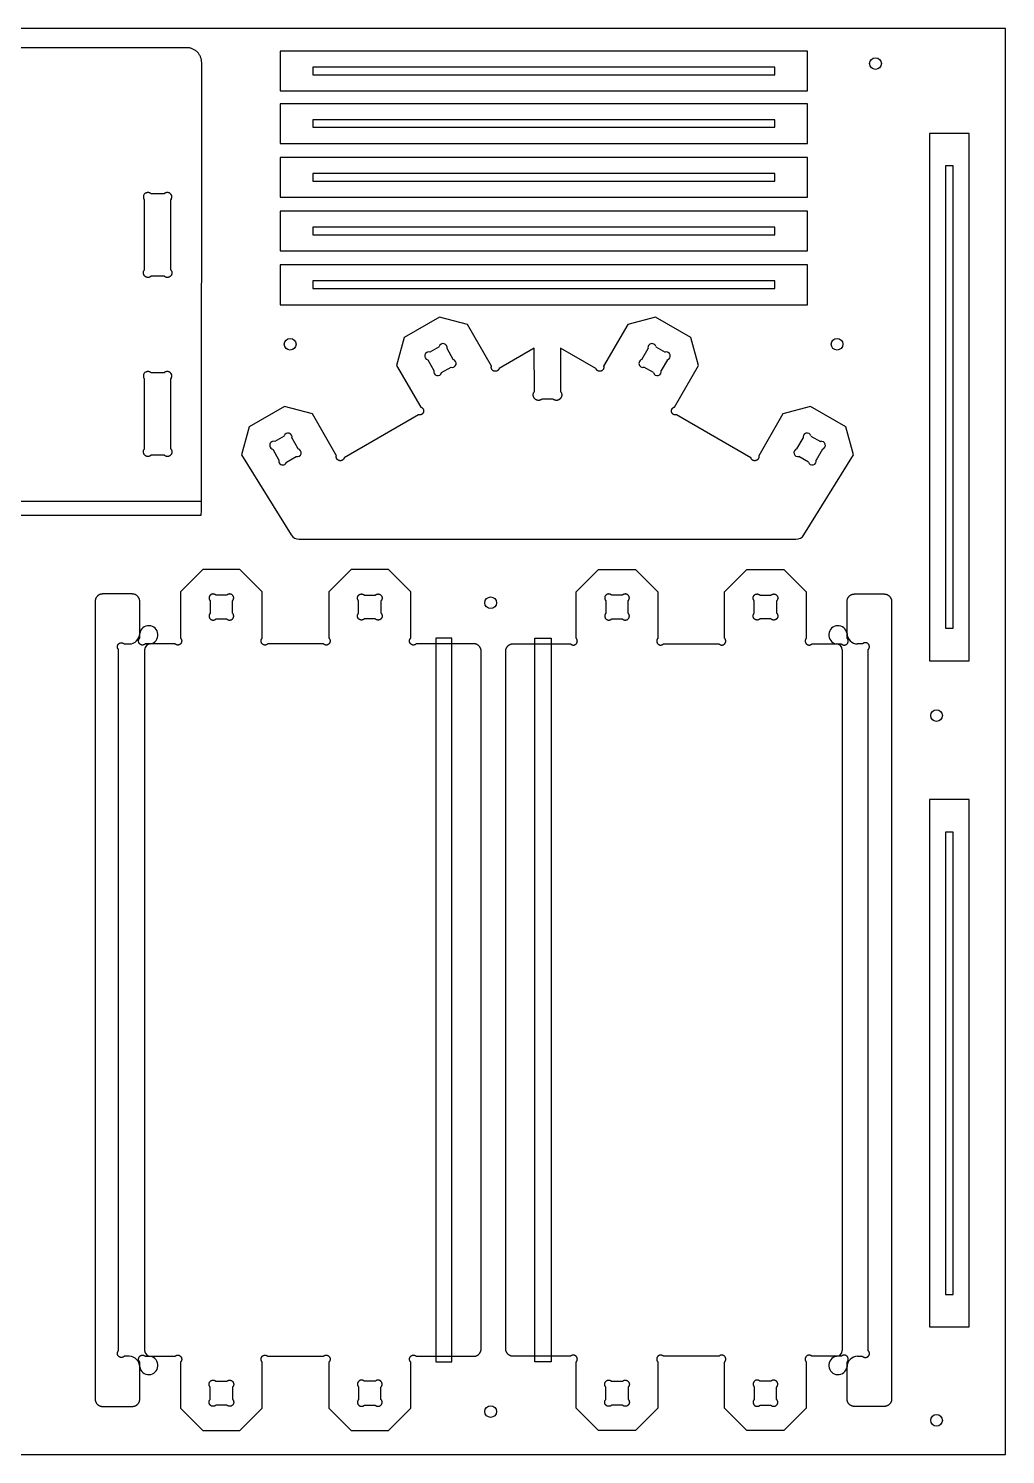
# Model space of a CAD drawing. Header units: millimetres. Extents: x 0 to 2500, y 0 to 1220.
# Drawn here: x 1664 to 2500, y 0 to 1220 of the extents above; entities that cross this region are included whole.
import ezdxf

# ---------------------------------------------------------------- set-up
doc = ezdxf.new("R2010")
doc.units = ezdxf.units.MM
doc.header["$MEASUREMENT"] = 0
for name, color, linetype, true_color in [('Angled Pockets Top', 3, 'Continuous', 0x00ff00), ('Board Fixings', 6, 'Continuous', 0xff00ff), ('Pockets 10mm', 5, 'Continuous', 0x0000ff), ('Pockets 5mm', 4, 'Continuous', 0x00ffff), ('Profile - inside', 30, 'Continuous', 0xff7f00), ('Profile - outside', 18, 'Continuous', 0x000000), ('Stock Perimeter', 1, 'Continuous', 0xff0007)]:
    doc.layers.add(name, color=color, linetype=linetype, true_color=true_color)

msp = doc.modelspace()

# ---------------------------------------------------------------- linework, layer by layer
at = {"layer": 'Angled Pockets Top'}
msp.add_line((1812.1, 815.2), (1063.1, 815.2), dxfattribs=at)
at = {"layer": 'Board Fixings'}
for centre in [(2388.8, 1190), (1888, 949.9), (2355.9, 949.9), (2059.5, 728.7), (2441, 632.2), (2059.5, 36.7), (2441, 29.2)]:
    msp.add_circle(centre, 5, dxfattribs=at)
at = {"layer": 'Pockets 10mm'}
for p, q in [((1741.2, 88.8), (1741.2, 688.7)), ((1746.1, 693.5), (1750.3, 693.5)), ((1763.5, 688.5), (1763.5, 89)), ((2360.3, 688.5), (2360.3, 89)), ((2377.7, 693.5), (2373.5, 693.5)), ((2382.6, 88.8), (2382.6, 688.7)), ((1750.3, 84), (1746.1, 84)), ((2373.5, 84), (2377.7, 84))]:
    msp.add_line(p, q, dxfattribs=at)
for points in [[(2026.4, 698.3), (2012.5, 698.3), (2012.5, 79.2), (2026.4, 79.2), (2026.4, 698.3)], [(2097.4, 698.3), (2111.2, 698.3), (2111.2, 79.2), (2097.4, 79.2), (2097.4, 698.3)]]:
    msp.add_lwpolyline(points, dxfattribs=at)
for centre, radius, start, end in [((1767, 701.2), 7.86, 280.7441, 170.7674), ((2356.7, 701.2), 7.86, 9.2327, 259.2559), ((1750.3, 702.5), 9, 270.0677, 360), ((2373.5, 702.5), 9, 180, 269.9323), ((1768.5, 688.5), 5, 90, 180), ((2355.3, 688.5), 5, 0, 90), ((1768.5, 89), 5, 180, 270), ((2355.3, 89), 5, 270, 0), ((1750.3, 75), 9, 0, 89.9323), ((1767, 76.2), 7.86, 189.2326, 79.2559), ((2356.7, 76.2), 7.86, 100.7442, 350.7674), ((2373.5, 75), 9, 90.0677, 180)]:
    msp.add_arc(centre, radius, start, end, dxfattribs=at)
for points, weights, knots in [([(1741.2, 688.7), (1740.2, 689.7), (1740.2, 691.1), (1740.2, 694.5), (1743.6, 694.5), (1745.1, 694.5), (1746.1, 693.5)], [0.853553390593, 0.853553446071, 1, 0.707106781187, 1, 0.853553390593, 0.853553390593], [1917.8059293, 1917.8059293, 1917.8059293, 1917.9119581, 1917.9119581, 1918.1240156, 1918.1240156, 1918.2300443, 1918.2300443, 1918.2300443]), ([(2382.6, 688.7), (2383.6, 689.7), (2383.6, 691.1), (2383.6, 694.5), (2380.1, 694.5), (2378.7, 694.5), (2377.7, 693.5)], [0.853553390593, 0.853553446071, 1, 0.707106781187, 1, 0.853553390593, 0.853553390593], [1917.8059293, 1917.8059293, 1917.8059293, 1917.9119581, 1917.9119581, 1918.1240156, 1918.1240156, 1918.2300443, 1918.2300443, 1918.2300443]), ([(1746.1, 84), (1745.1, 83), (1743.6, 83), (1740.2, 83), (1740.2, 86.4), (1740.2, 87.8), (1741.2, 88.8)], [0.853553390593, 0.853553390593, 1, 0.707106781187, 1, 0.853553446071, 0.853553390593], [1317.5507014, 1317.5507014, 1317.5507014, 1317.6567302, 1317.6567302, 1317.8687877, 1317.8687877, 1317.9748164, 1317.9748164, 1317.9748164]), ([(2377.7, 84), (2378.7, 83), (2380.1, 83), (2383.6, 83), (2383.6, 86.4), (2383.6, 87.8), (2382.6, 88.8)], [0.853553390593, 0.853553390593, 1, 0.707106781187, 1, 0.853553446071, 0.853553390593], [1317.5507014, 1317.5507014, 1317.5507014, 1317.6567302, 1317.6567302, 1317.8687877, 1317.8687877, 1317.9748164, 1317.9748164, 1317.9748164])]:
    msp.add_rational_spline(points, weights, degree=2, knots=knots, dxfattribs=at)
at = {"layer": 'Pockets 5mm'}
for points in [[(2302.7, 1187), (1907.3, 1187), (1907.3, 1180.5), (2302.7, 1180.5), (2302.7, 1187)], [(2302.7, 1142), (1907.3, 1142), (1907.3, 1135.5), (2302.7, 1135.5), (2302.7, 1142)], [(2455.2, 707), (2455.2, 1102.4), (2448.8, 1102.4), (2448.8, 707), (2455.2, 707)], [(2302.7, 1096), (1907.3, 1096), (1907.3, 1089.5), (2302.7, 1089.5), (2302.7, 1096)], [(2302.7, 1050), (1907.3, 1050), (1907.3, 1043.5), (2302.7, 1043.5), (2302.7, 1050)], [(2302.7, 1004), (1907.3, 1004), (1907.3, 997.5), (2302.7, 997.5), (2302.7, 1004)], [(2455.2, 137), (2455.2, 532.4), (2448.8, 532.4), (2448.8, 137), (2455.2, 137)]]:
    msp.add_lwpolyline(points, dxfattribs=at)
at = {"layer": 'Profile - inside'}
for p, q in [((1768.9, 1078.8), (1780.3, 1078.8)), ((1763.5, 1013.6), (1763.5, 1073.4)), ((1785.7, 1073.4), (1785.7, 1013.6)), ((1780.3, 1008.1), (1768.9, 1008.1)), ((2015.6, 947.8, -4.5), (2007.5, 943.2, -4.5)), ((2027.5, 936.9, -4.5), (2022.2, 946.1, -4.5)), ((2188.9, 936.9, -4.5), (2194.2, 946.1, -4.5)), ((2200.8, 947.8, -4.5), (2208.9, 943.2, -4.5)), ((2005.7, 936.5, -4.5), (2011, 927.3, -4.5)), ((2017.6, 925.6, -4.5), (2025.7, 930.2, -4.5)), ((2198.8, 925.6, -4.5), (2190.7, 930.2, -4.5)), ((2210.7, 936.5, -4.5), (2205.4, 927.3, -4.5)), ((1763.5, 860.4), (1763.5, 920.2)), ((1768.9, 925.7), (1780.3, 925.7)), ((1785.7, 920.2), (1785.7, 860.4)), ((1882.9, 871.3, -4.5), (1874.8, 866.7, -4.5)), ((1894.9, 860.4, -4.5), (1889.6, 869.6, -4.5)), ((2321.6, 860.4, -4.5), (2326.9, 869.6, -4.5)), ((2333.5, 871.3, -4.5), (2341.6, 866.7, -4.5)), ((1780.3, 855), (1768.9, 855)), ((1873.1, 860, -4.5), (1878.4, 850.8, -4.5)), ((2343.4, 860, -4.5), (2338.1, 850.8, -4.5)), ((1885, 849.1, -4.5), (1893.1, 853.7, -4.5)), ((2331.4, 849.1, -4.5), (2323.3, 853.7, -4.5)), ((1833.8, 735.2), (1824.5, 735.2)), ((1951.5, 735.2), (1960.8, 735.2)), ((2172.3, 735.2), (2163, 735.2)), ((2290, 735.2), (2299.3, 735.2)), ((1819.6, 730.4), (1819.6, 719.8)), ((1838.7, 719.8), (1838.7, 730.4)), ((1946.6, 719.8), (1946.6, 730.4)), ((1965.7, 730.4), (1965.7, 719.8)), ((2158.1, 730.4), (2158.1, 719.8)), ((2177.2, 719.8), (2177.2, 730.4)), ((2285.1, 719.8), (2285.1, 730.4)), ((2304.2, 730.4), (2304.2, 719.8)), ((1824.5, 714.9), (1833.8, 714.9)), ((1960.8, 714.9), (1951.5, 714.9)), ((2163, 714.9), (2172.3, 714.9)), ((2299.3, 714.9), (2290, 714.9)), ((1824.5, 62.6), (1833.8, 62.6)), ((1960.8, 62.6), (1951.5, 62.6)), ((2163, 62.6), (2172.3, 62.6)), ((2299.3, 62.6), (2290, 62.6)), ((1819.6, 47.1), (1819.6, 57.7)), ((1838.7, 57.7), (1838.7, 47.1)), ((1946.6, 57.7), (1946.6, 47.1)), ((1965.7, 47.1), (1965.7, 57.7)), ((2158.1, 47.1), (2158.1, 57.7)), ((2177.2, 57.7), (2177.2, 47.1)), ((2285.1, 57.7), (2285.1, 47.1)), ((2304.2, 47.1), (2304.2, 57.7)), ((1833.8, 42.2), (1824.5, 42.2)), ((1951.5, 42.2), (1960.8, 42.2)), ((2172.3, 42.2), (2163, 42.2)), ((2290, 42.2), (2299.3, 42.2))]:
    msp.add_line(p, q, dxfattribs=at)
for centre, radius, start, end in [((1766.3, 1076), 3.93, 120, 210), ((1782.9, 1076), 3.93, 330, 60), ((2006.6, 939.9, -4.5), 3.43, 74.9534, 254.9534), ((2018.9, 947, -4.5), 3.43, 344.9534, 164.9534), ((2197.5, 947, -4.5), 3.43, 15.0466, 195.0466), ((2209.8, 939.9, -4.5), 3.43, 285.0466, 105.0466), ((2014.3, 926.5, -4.5), 3.43, 164.9534, 344.9534), ((2026.6, 933.5, -4.5), 3.43, 254.9534, 74.9534), ((2189.8, 933.5, -4.5), 3.43, 105.0466, 285.0466), ((2202.1, 926.5, -4.5), 3.43, 195.0466, 15.0466), ((1766.3, 922.8), 3.93, 120, 210), ((1782.9, 922.8), 3.93, 330, 60), ((1873.9, 863.4, -4.5), 3.43, 74.9913, 254.9913), ((1886.2, 870.5, -4.5), 3.43, 344.9913, 164.9913), ((2330.2, 870.5, -4.5), 3.43, 15.0087, 195.0087), ((2342.5, 863.4, -4.5), 3.43, 285.0087, 105.0087), ((1894, 857.1, -4.5), 3.43, 254.9913, 74.9913), ((2322.4, 857.1, -4.5), 3.43, 105.0087, 285.0087), ((1881.7, 850, -4.5), 3.43, 164.9913, 344.9913), ((2334.7, 850, -4.5), 3.43, 195.0087, 15.0087)]:
    msp.add_arc(centre, radius, start, end, dxfattribs=at)
for points, weights in [([(1763.5, 1073.4), (1763.2, 1073.6), (1762.9, 1074)], [0.914835758084, 0.948287729328, 1]), ([(1764.4, 1079.4), (1767, 1080.9), (1768.9, 1078.8)], [1, 0.758819025933, 0.914835791626]), ([(1780.3, 1078.8), (1782.2, 1080.9), (1784.9, 1079.4)], [0.914835791626, 0.758819025933, 1]), ([(1786.3, 1074), (1786, 1073.6), (1785.7, 1073.4)], [1, 0.948287729328, 0.914835758084]), ([(1763.6, 1008.2), (1760.8, 1011), (1763.5, 1013.6)], [1, 0.707106816723, 1]), ([(1785.7, 1013.6), (1788.4, 1011), (1785.7, 1008.2)], [1, 0.707106816723, 1]), ([(1768.9, 1008.1), (1766.3, 1005.4), (1763.6, 1008.2)], [1, 0.707106816723, 1]), ([(1785.7, 1008.2), (1782.9, 1005.4), (1780.3, 1008.1)], [1, 0.707106816723, 1]), ([(1763.5, 920.2), (1763.2, 920.4), (1762.9, 920.8)], [0.914835758084, 0.948287729328, 1]), ([(1764.4, 926.2), (1767, 927.7), (1768.9, 925.7)], [1, 0.758819025933, 0.914835791626]), ([(1780.3, 925.7), (1782.2, 927.7), (1784.9, 926.2)], [0.914835791626, 0.758819025933, 1]), ([(1786.3, 920.8), (1786, 920.4), (1785.7, 920.2)], [1, 0.948287729328, 0.914835758084]), ([(1763.6, 855), (1760.8, 857.8), (1763.5, 860.4)], [1, 0.707106816723, 1]), ([(1768.9, 855), (1766.3, 852.2), (1763.6, 855)], [1, 0.707106816723, 1]), ([(1785.7, 855), (1782.9, 852.2), (1780.3, 855)], [1, 0.707106816723, 1]), ([(1785.7, 860.4), (1788.4, 857.8), (1785.7, 855)], [1, 0.707106816723, 1])]:
    msp.add_rational_spline(points, weights, degree=2, dxfattribs=at)
for points, weights, knots in [([(1824.5, 735.2), (1823.5, 736.2), (1822, 736.2), (1818.6, 736.2), (1818.6, 732.8), (1818.6, 731.4), (1819.6, 730.4)], [0.853553390593, 0.853553390593, 1, 0.707106781187, 1, 0.853553446071, 0.853553390593], [0.8923534, 0.8923534, 0.8923534, 0.9983822, 0.9983822, 1.2104397, 1.2104397, 1.3164684, 1.3164684, 1.3164684]), ([(1838.7, 730.4), (1839.7, 731.4), (1839.7, 732.8), (1839.7, 736.2), (1836.2, 736.2), (1834.8, 736.2), (1833.8, 735.2)], [0.853553390593, 0.853553370032, 1, 0.707106781187, 1, 0.853553390593, 0.853553390593], [0.100076, 0.100076, 0.100076, 0.2061048, 0.2061048, 0.4181623, 0.4181623, 0.524191, 0.524191, 0.524191]), ([(1946.6, 730.4), (1945.6, 731.4), (1945.6, 732.8), (1945.6, 736.2), (1949, 736.2), (1950.5, 736.2), (1951.5, 735.2)], [0.853553390593, 0.853553370032, 1, 0.707106781187, 1, 0.853553390593, 0.853553390593], [0.100076, 0.100076, 0.100076, 0.2061048, 0.2061048, 0.4181623, 0.4181623, 0.524191, 0.524191, 0.524191]), ([(1960.8, 735.2), (1961.8, 736.2), (1963.2, 736.2), (1966.7, 736.2), (1966.7, 732.8), (1966.7, 731.4), (1965.7, 730.4)], [0.853553390593, 0.853553390593, 1, 0.707106781187, 1, 0.853553446071, 0.853553390593], [0.8923534, 0.8923534, 0.8923534, 0.9983822, 0.9983822, 1.2104397, 1.2104397, 1.3164684, 1.3164684, 1.3164684]), ([(2163, 735.2), (2162, 736.2), (2160.5, 736.2), (2157.1, 736.2), (2157.1, 732.8), (2157.1, 731.4), (2158.1, 730.4)], [0.853553390593, 0.853553390593, 1, 0.707106781187, 1, 0.853553446071, 0.853553390593], [0.8923534, 0.8923534, 0.8923534, 0.9983822, 0.9983822, 1.2104397, 1.2104397, 1.3164684, 1.3164684, 1.3164684]), ([(2177.2, 730.4), (2178.2, 731.4), (2178.2, 732.8), (2178.2, 736.2), (2174.7, 736.2), (2173.3, 736.2), (2172.3, 735.2)], [0.853553390593, 0.853553370032, 1, 0.707106781187, 1, 0.853553390593, 0.853553390593], [0.100076, 0.100076, 0.100076, 0.2061048, 0.2061048, 0.4181623, 0.4181623, 0.524191, 0.524191, 0.524191]), ([(2285.1, 730.4), (2284.1, 731.4), (2284.1, 732.8), (2284.1, 736.2), (2287.5, 736.2), (2289, 736.2), (2290, 735.2)], [0.853553390593, 0.853553370032, 1, 0.707106781187, 1, 0.853553390593, 0.853553390593], [0.100076, 0.100076, 0.100076, 0.2061048, 0.2061048, 0.4181623, 0.4181623, 0.524191, 0.524191, 0.524191]), ([(2299.3, 735.2), (2300.3, 736.2), (2301.7, 736.2), (2305.2, 736.2), (2305.2, 732.8), (2305.2, 731.4), (2304.2, 730.4)], [0.853553390593, 0.853553390593, 1, 0.707106781187, 1, 0.853553446071, 0.853553390593], [0.8923534, 0.8923534, 0.8923534, 0.9983822, 0.9983822, 1.2104397, 1.2104397, 1.3164684, 1.3164684, 1.3164684]), ([(1819.6, 719.8), (1818.6, 718.8), (1818.6, 717.3), (1818.6, 713.9), (1822, 713.9), (1823.5, 713.9), (1824.5, 714.9)], [0.853553390593, 0.853553328908, 1, 0.707106781187, 1, 0.853553385453, 0.853553390593], [1.7346307, 1.7346307, 1.7346307, 1.8406595, 1.8406595, 2.052717, 2.052717, 2.1587457, 2.1587457, 2.1587457]), ([(1833.8, 714.9), (1834.8, 713.9), (1836.2, 713.9), (1839.7, 713.9), (1839.7, 717.3), (1839.7, 718.8), (1838.7, 719.8)], [0.853553390593, 0.853553430649, 1, 0.707106781187, 1, 0.85355344093, 0.853553390593], [-0.7422013, -0.7422013, -0.7422013, -0.6361725, -0.6361725, -0.424115, -0.424115, -0.3180863, -0.3180863, -0.3180863]), ([(1951.5, 714.9), (1950.5, 713.9), (1949, 713.9), (1945.6, 713.9), (1945.6, 717.3), (1945.6, 718.8), (1946.6, 719.8)], [0.853553390593, 0.853553430649, 1, 0.707106781187, 1, 0.85355344093, 0.853553390593], [-0.7422013, -0.7422013, -0.7422013, -0.6361725, -0.6361725, -0.424115, -0.424115, -0.3180863, -0.3180863, -0.3180863]), ([(1965.7, 719.8), (1966.7, 718.8), (1966.7, 717.3), (1966.7, 713.9), (1963.2, 713.9), (1961.8, 713.9), (1960.8, 714.9)], [0.853553390593, 0.853553328908, 1, 0.707106781187, 1, 0.853553385453, 0.853553390593], [1.7346307, 1.7346307, 1.7346307, 1.8406595, 1.8406595, 2.052717, 2.052717, 2.1587457, 2.1587457, 2.1587457]), ([(2158.1, 719.8), (2157.1, 718.8), (2157.1, 717.3), (2157.1, 713.9), (2160.5, 713.9), (2162, 713.9), (2163, 714.9)], [0.853553390593, 0.853553328908, 1, 0.707106781187, 1, 0.853553385453, 0.853553390593], [1.7346307, 1.7346307, 1.7346307, 1.8406595, 1.8406595, 2.052717, 2.052717, 2.1587457, 2.1587457, 2.1587457]), ([(2172.3, 714.9), (2173.3, 713.9), (2174.7, 713.9), (2178.2, 713.9), (2178.2, 717.3), (2178.2, 718.8), (2177.2, 719.8)], [0.853553390593, 0.853553430649, 1, 0.707106781187, 1, 0.85355344093, 0.853553390593], [-0.7422013, -0.7422013, -0.7422013, -0.6361725, -0.6361725, -0.424115, -0.424115, -0.3180863, -0.3180863, -0.3180863]), ([(2290, 714.9), (2289, 713.9), (2287.5, 713.9), (2284.1, 713.9), (2284.1, 717.3), (2284.1, 718.8), (2285.1, 719.8)], [0.853553390593, 0.853553430649, 1, 0.707106781187, 1, 0.85355344093, 0.853553390593], [-0.7422013, -0.7422013, -0.7422013, -0.6361725, -0.6361725, -0.424115, -0.424115, -0.3180863, -0.3180863, -0.3180863]), ([(2304.2, 719.8), (2305.2, 718.8), (2305.2, 717.3), (2305.2, 713.9), (2301.7, 713.9), (2300.3, 713.9), (2299.3, 714.9)], [0.853553390593, 0.853553328908, 1, 0.707106781187, 1, 0.853553385453, 0.853553390593], [1.7346307, 1.7346307, 1.7346307, 1.8406595, 1.8406595, 2.052717, 2.052717, 2.1587457, 2.1587457, 2.1587457]), ([(1819.6, 57.7), (1818.6, 58.7), (1818.6, 60.1), (1818.6, 63.6), (1822, 63.6), (1823.5, 63.6), (1824.5, 62.6)], [0.853553390593, 0.853553328908, 1, 0.707106781187, 1, 0.853553385453, 0.853553390593], [1.7346307, 1.7346307, 1.7346307, 1.8406595, 1.8406595, 2.052717, 2.052717, 2.1587457, 2.1587457, 2.1587457]), ([(1833.8, 62.6), (1834.8, 63.6), (1836.2, 63.6), (1839.7, 63.6), (1839.7, 60.1), (1839.7, 58.7), (1838.7, 57.7)], [0.853553390593, 0.853553430649, 1, 0.707106781187, 1, 0.85355344093, 0.853553390593], [-0.7422013, -0.7422013, -0.7422013, -0.6361725, -0.6361725, -0.424115, -0.424115, -0.3180863, -0.3180863, -0.3180863]), ([(1951.5, 62.6), (1950.5, 63.6), (1949, 63.6), (1945.6, 63.6), (1945.6, 60.1), (1945.6, 58.7), (1946.6, 57.7)], [0.853553390593, 0.853553430649, 1, 0.707106781187, 1, 0.85355344093, 0.853553390593], [-0.7422013, -0.7422013, -0.7422013, -0.6361725, -0.6361725, -0.424115, -0.424115, -0.3180863, -0.3180863, -0.3180863]), ([(1965.7, 57.7), (1966.7, 58.7), (1966.7, 60.1), (1966.7, 63.6), (1963.2, 63.6), (1961.8, 63.6), (1960.8, 62.6)], [0.853553390593, 0.853553328908, 1, 0.707106781187, 1, 0.853553385453, 0.853553390593], [1.7346307, 1.7346307, 1.7346307, 1.8406595, 1.8406595, 2.052717, 2.052717, 2.1587457, 2.1587457, 2.1587457]), ([(2158.1, 57.7), (2157.1, 58.7), (2157.1, 60.1), (2157.1, 63.6), (2160.5, 63.6), (2162, 63.6), (2163, 62.6)], [0.853553390593, 0.853553328908, 1, 0.707106781187, 1, 0.853553385453, 0.853553390593], [1.7346307, 1.7346307, 1.7346307, 1.8406595, 1.8406595, 2.052717, 2.052717, 2.1587457, 2.1587457, 2.1587457]), ([(2172.3, 62.6), (2173.3, 63.6), (2174.7, 63.6), (2178.2, 63.6), (2178.2, 60.1), (2178.2, 58.7), (2177.2, 57.7)], [0.853553390593, 0.853553430649, 1, 0.707106781187, 1, 0.85355344093, 0.853553390593], [-0.7422013, -0.7422013, -0.7422013, -0.6361725, -0.6361725, -0.424115, -0.424115, -0.3180863, -0.3180863, -0.3180863]), ([(2290, 62.6), (2289, 63.6), (2287.5, 63.6), (2284.1, 63.6), (2284.1, 60.1), (2284.1, 58.7), (2285.1, 57.7)], [0.853553390593, 0.853553430649, 1, 0.707106781187, 1, 0.85355344093, 0.853553390593], [-0.7422013, -0.7422013, -0.7422013, -0.6361725, -0.6361725, -0.424115, -0.424115, -0.3180863, -0.3180863, -0.3180863]), ([(2304.2, 57.7), (2305.2, 58.7), (2305.2, 60.1), (2305.2, 63.6), (2301.7, 63.6), (2300.3, 63.6), (2299.3, 62.6)], [0.853553390593, 0.853553328908, 1, 0.707106781187, 1, 0.853553385453, 0.853553390593], [1.7346307, 1.7346307, 1.7346307, 1.8406595, 1.8406595, 2.052717, 2.052717, 2.1587457, 2.1587457, 2.1587457]), ([(1824.5, 42.2), (1823.5, 41.2), (1822, 41.2), (1818.6, 41.2), (1818.6, 44.7), (1818.6, 46.1), (1819.6, 47.1)], [0.853553390593, 0.853553390593, 1, 0.707106781187, 1, 0.853553446071, 0.853553390593], [0.8923534, 0.8923534, 0.8923534, 0.9983822, 0.9983822, 1.2104397, 1.2104397, 1.3164684, 1.3164684, 1.3164684]), ([(1838.7, 47.1), (1839.7, 46.1), (1839.7, 44.7), (1839.7, 41.2), (1836.2, 41.2), (1834.8, 41.2), (1833.8, 42.2)], [0.853553390593, 0.853553370032, 1, 0.707106781187, 1, 0.853553390593, 0.853553390593], [0.100076, 0.100076, 0.100076, 0.2061048, 0.2061048, 0.4181623, 0.4181623, 0.524191, 0.524191, 0.524191]), ([(1946.6, 47.1), (1945.6, 46.1), (1945.6, 44.7), (1945.6, 41.2), (1949, 41.2), (1950.5, 41.2), (1951.5, 42.2)], [0.853553390593, 0.853553370032, 1, 0.707106781187, 1, 0.853553390593, 0.853553390593], [0.100076, 0.100076, 0.100076, 0.2061048, 0.2061048, 0.4181623, 0.4181623, 0.524191, 0.524191, 0.524191]), ([(1960.8, 42.2), (1961.8, 41.2), (1963.2, 41.2), (1966.7, 41.2), (1966.7, 44.7), (1966.7, 46.1), (1965.7, 47.1)], [0.853553390593, 0.853553390593, 1, 0.707106781187, 1, 0.853553446071, 0.853553390593], [0.8923534, 0.8923534, 0.8923534, 0.9983822, 0.9983822, 1.2104397, 1.2104397, 1.3164684, 1.3164684, 1.3164684]), ([(2163, 42.2), (2162, 41.2), (2160.5, 41.2), (2157.1, 41.2), (2157.1, 44.7), (2157.1, 46.1), (2158.1, 47.1)], [0.853553390593, 0.853553390593, 1, 0.707106781187, 1, 0.853553446071, 0.853553390593], [0.8923534, 0.8923534, 0.8923534, 0.9983822, 0.9983822, 1.2104397, 1.2104397, 1.3164684, 1.3164684, 1.3164684]), ([(2177.2, 47.1), (2178.2, 46.1), (2178.2, 44.7), (2178.2, 41.2), (2174.7, 41.2), (2173.3, 41.2), (2172.3, 42.2)], [0.853553390593, 0.853553370032, 1, 0.707106781187, 1, 0.853553390593, 0.853553390593], [0.100076, 0.100076, 0.100076, 0.2061048, 0.2061048, 0.4181623, 0.4181623, 0.524191, 0.524191, 0.524191]), ([(2285.1, 47.1), (2284.1, 46.1), (2284.1, 44.7), (2284.1, 41.2), (2287.5, 41.2), (2289, 41.2), (2290, 42.2)], [0.853553390593, 0.853553370032, 1, 0.707106781187, 1, 0.853553390593, 0.853553390593], [0.100076, 0.100076, 0.100076, 0.2061048, 0.2061048, 0.4181623, 0.4181623, 0.524191, 0.524191, 0.524191]), ([(2299.3, 42.2), (2300.3, 41.2), (2301.7, 41.2), (2305.2, 41.2), (2305.2, 44.7), (2305.2, 46.1), (2304.2, 47.1)], [0.853553390593, 0.853553390593, 1, 0.707106781187, 1, 0.853553446071, 0.853553390593], [0.8923534, 0.8923534, 0.8923534, 0.9983822, 0.9983822, 1.2104397, 1.2104397, 1.3164684, 1.3164684, 1.3164684])]:
    msp.add_rational_spline(points, weights, degree=2, knots=knots, dxfattribs=at)
at = {"layer": 'Profile - outside'}
for p, q in [((1799.6, 1203.6, 0), (1075.7, 1203.6, 0)), ((1812.1, 813.7, 0), (1812.3, 1190.9, 0)), ((2015.8, 973.1, -4.5), (1985.5, 955.6, -4.5)), ((2039.6, 966.7, -4.5), (2015.8, 973.1, -4.5)), ((2060.2, 931, -4.5), (2039.6, 966.7, -4.5)), ((2176.8, 966.7, -4.5), (2156.2, 931, -4.5)), ((2200.7, 973.1, -4.5), (2176.8, 966.7, -4.5)), ((2230.9, 955.6, -4.5), (2200.7, 973.1, -4.5)), ((1985.5, 955.6, -4.5), (1979.1, 931.8, -4.5)), ((2237.3, 931.8, -4.5), (2230.9, 955.6, -4.5)), ((2096.9, 946.6, -4.5), (2066.8, 929.2, -4.5)), ((2097, 909.3, -4.5), (2096.9, 946.6, -4.5)), ((2119.4, 946.6, -4.5), (2119.3, 909.3, -4.5)), ((2149.6, 929.2, -4.5), (2119.4, 946.6, -4.5)), ((1979.1, 931.8, -4.5), (1999.7, 896.1, -4.5)), ((2216.7, 896.1, -4.5), (2237.3, 931.8, -4.5)), ((2112.9, 902.9, -4.5), (2103.4, 902.9, -4.5)), ((1883.1, 896.6, -4.5), (1852.9, 879.1, -4.5)), ((1907, 890.2, -4.5), (1883.1, 896.6, -4.5)), ((2333.3, 896.6, -4.5), (2309.4, 890.2, -4.5)), ((2363.5, 879.1, -4.5), (2333.3, 896.6, -4.5)), ((1852.9, 879.1, -4.5), (1846.5, 855.3, -4.5)), ((1927.6, 854.5, -4.5), (1907, 890.2, -4.5)), ((1997.9, 889.5, -4.5), (1934.2, 852.7, -4.5)), ((2282.2, 852.7, -4.5), (2218.5, 889.5, -4.5)), ((2309.4, 890.2, -4.5), (2288.9, 854.5, -4.5)), ((2369.9, 855.3, -4.5), (2363.5, 879.1, -4.5)), ((1846.5, 855.3, -4.5), (1888.9, 786.7, -4.5)), ((2327.5, 786.8, -4.5), (2369.9, 855.3, -4.5)), ((1812, 803.7, 0), (1812.1, 807.5, 0)), ((1812.1, 808.2, 0), (1812.1, 813.7, 0)), ((1812.1, 807.5, 0), (1812.1, 808.2, 0)), ((1063, 803.7, 0), (1812, 803.7, 0)), ((1895.7, 783, -4.5), (2320.7, 783, -4.5)), ((1813.3, 757.1), (1794.2, 738)), ((1845, 757.1), (1813.3, 757.1)), ((1864.1, 738), (1845, 757.1)), ((1940.3, 757.1), (1921.2, 738)), ((1972, 757.1), (1940.3, 757.1)), ((1991.1, 738), (1972, 757.1)), ((2132.7, 738), (2151.8, 757.1)), ((2151.8, 757.1), (2183.5, 757.1)), ((2183.5, 757.1), (2202.6, 738)), ((2259.7, 738), (2278.8, 757.1)), ((2278.8, 757.1), (2310.5, 757.1)), ((2310.5, 757.1), (2329.6, 738)), ((1752.9, 736.2), (1727.5, 736.2)), ((1794.2, 738), (1794.2, 698.4)), ((1864.1, 698.4), (1864.1, 738)), ((1921.2, 738), (1921.2, 698.4)), ((1991.1, 698.4), (1991.1, 738)), ((2132.7, 698.4), (2132.7, 738)), ((2202.6, 738), (2202.6, 698.4)), ((2259.7, 698.4), (2259.7, 738)), ((2329.6, 738), (2329.6, 698.4)), ((2370.8, 736.2), (2396.2, 736.2)), ((1721.2, 729.9), (1721.2, 693.6)), ((1759.3, 698.4), (1759.3, 729.9)), ((2364.5, 698.4), (2364.5, 729.9)), ((2402.6, 729.9), (2402.6, 693.6)), ((1721.2, 693.6), (1721.2, 84)), ((1789.4, 693.6), (1764.1, 693.6)), ((1873.6, 693.6), (1868.9, 693.6)), ((1911.7, 693.6), (1873.6, 693.6)), ((1916.4, 693.6), (1911.7, 693.6)), ((2011.5, 693.6), (1995.9, 693.6)), ((2027.4, 693.6), (2011.5, 693.6)), ((2045, 693.6), (2027.4, 693.6)), ((2051.4, 90.3), (2051.4, 687.2)), ((2072.4, 90.3), (2072.4, 687.2)), ((2078.7, 693.6), (2096.4, 693.6)), ((2096.4, 693.6), (2112.2, 693.6)), ((2112.2, 693.6), (2127.9, 693.6)), ((2207.4, 693.6), (2212.1, 693.6)), ((2212.1, 693.6), (2250.2, 693.6)), ((2250.2, 693.6), (2254.9, 693.6)), ((2334.4, 693.6), (2359.6, 693.6)), ((2402.6, 693.6), (2402.6, 84)), ((1721.2, 84), (1721.2, 47.4)), ((1759.3, 47.4), (1759.3, 79.1)), ((1764.1, 84), (1789.4, 84)), ((1794.2, 79.1), (1794.2, 39.5)), ((1864.1, 39.5), (1864.1, 79.1)), ((1868.9, 84), (1873.6, 84)), ((1873.6, 84), (1911.7, 84)), ((1911.7, 84), (1916.4, 84)), ((1921.2, 79.1), (1921.2, 39.5)), ((1991.1, 39.5), (1991.1, 79.1)), ((1995.9, 84), (2011.5, 84)), ((2011.5, 84), (2027.4, 84)), ((2027.4, 84), (2045, 84)), ((2096.4, 84), (2078.7, 84)), ((2112.2, 84), (2096.4, 84)), ((2127.9, 84), (2112.2, 84)), ((2132.7, 39.5), (2132.7, 79.1)), ((2202.6, 79.1), (2202.6, 39.5)), ((2212.1, 84), (2207.4, 84)), ((2250.2, 84), (2212.1, 84)), ((2254.9, 84), (2250.2, 84)), ((2259.7, 39.5), (2259.7, 79.1)), ((2329.6, 79.1), (2329.6, 39.5)), ((2359.6, 84), (2334.4, 84)), ((2364.5, 47.4), (2364.5, 79.1)), ((2402.6, 84), (2402.6, 47.4)), ((1727.5, 41.1), (1752.9, 41.1)), ((1794.2, 39.5), (1813.3, 20.5)), ((1845, 20.5), (1864.1, 39.5)), ((1921.2, 39.5), (1940.3, 20.5)), ((1972, 20.5), (1991.1, 39.5)), ((2151.8, 20.5), (2132.7, 39.5)), ((2202.6, 39.5), (2183.5, 20.5)), ((2278.8, 20.5), (2259.7, 39.5)), ((2329.6, 39.5), (2310.5, 20.5)), ((2396.2, 41.1), (2370.8, 41.1)), ((1813.3, 20.5), (1845, 20.5)), ((1940.3, 20.5), (1972, 20.5)), ((2183.5, 20.5), (2151.8, 20.5)), ((2310.5, 20.5), (2278.8, 20.5))]:
    msp.add_line(p, q, dxfattribs=at)
for points in [[(2330.6, 1200.7), (1879.4, 1200.7), (1879.4, 1166.7), (2330.6, 1166.7), (2330.6, 1200.7)], [(2330.6, 1155.7), (1879.4, 1155.7), (1879.4, 1121.7), (2330.6, 1121.7), (2330.6, 1155.7)], [(2469, 679.1), (2469, 1130.3), (2435, 1130.3), (2435, 679.1), (2469, 679.1)], [(2330.6, 1109.7), (1879.4, 1109.7), (1879.4, 1075.7), (2330.6, 1075.7), (2330.6, 1109.7)], [(2330.6, 1063.7), (1879.4, 1063.7), (1879.4, 1029.7), (2330.6, 1029.7), (2330.6, 1063.7)], [(2330.6, 1017.7), (1879.4, 1017.7), (1879.4, 983.7), (2330.6, 983.7), (2330.6, 1017.7)], [(2469, 109.1), (2469, 560.3), (2435, 560.3), (2435, 109.1), (2469, 109.1)]]:
    msp.add_lwpolyline(points, dxfattribs=at)
for centre, start, end in [((1895.7, 791, -4.5), 211.7472, 270), ((2320.7, 791, -4.5), 270, 328.3339)]:
    msp.add_arc(centre, 8, start, end, dxfattribs=at)
at = {"layer": 'Profile - outside', "extrusion": (1.13104e-13, 9.66457e-07, -1)}
msp.add_rational_spline([(1812.3, 1190.9, 0), (1812.3, 1203.6, 0), (1799.6, 1203.6, 0)], [1, 0.707106851018, 0.999999860338], degree=2, dxfattribs=at)
at = {"layer": 'Profile - outside'}
for points, weights, knots in [([(2066.8, 929.2, -4.5), (2066.1, 926.7, -4.5), (2063.5, 926.7, -4.5), (2060.1, 926.7, -4.5), (2060.1, 930.1, -4.5), (2060.1, 930.6, -4.5), (2060.2, 931, -4.5)], [0.91485422559, 0.759050896778, 1.00016785396, 0.707225471862, 1.00016785396, 0.948394701265, 0.914921798064], [2258.3019719, 2258.3019719, 2258.3019719, 2258.4765137, 2258.4765137, 2258.6885712, 2258.6885712, 2258.7260492, 2258.7260492, 2258.7260492]), ([(2156.2, 931, -4.5), (2156.3, 930.6, -4.5), (2156.3, 930.1, -4.5), (2156.3, 926.7, -4.5), (2152.9, 926.7, -4.5), (2150.3, 926.7, -4.5), (2149.6, 929.2, -4.5)], [0.914921814025, 0.948394713609, 1.00016785396, 0.707225471862, 1.00016785396, 0.759050954265, 0.914854151297], [2050.674374, 2050.674374, 2050.674374, 2050.711852, 2050.711852, 2050.9239096, 2050.9239096, 2051.0984514, 2051.0984514, 2051.0984514]), ([(2103.4, 902.9, -4.5), (2100.3, 900.2, -4.5), (2097.3, 903.2, -4.5), (2094.3, 906.3, -4.5), (2097, 909.3, -4.5)], [1, 0.732421402947, 1, 0.732421402947, 1], [2207.870513, 2207.870513, 2207.870513, 2209.549851, 2209.549851, 2211.229188, 2211.229188, 2211.229188]), ([(2119.3, 909.3, -4.5), (2122, 906.3, -4.5), (2119, 903.2, -4.5), (2116, 900.2, -4.5), (2112.9, 902.9, -4.5)], [0.999999872409, 0.732421466742, 1, 0.732421466742, 0.999999872409], [2123.142967, 2123.142967, 2123.142967, 2124.822304, 2124.822304, 2126.501642, 2126.501642, 2126.501642]), ([(1999.7, 896.1, -4.5), (2002.2, 895.4, -4.5), (2002.2, 892.8, -4.5), (2002.2, 889.4, -4.5), (1998.8, 889.4, -4.5), (1998.3, 889.4, -4.5), (1997.9, 889.5, -4.5)], [0.91492151117, 0.75899884626, 1.00016785385, 0.707225471779, 1.00016785385, 0.948342511052, 0.914854331605], [2265.2878082, 2265.2878082, 2265.2878082, 2265.4623877, 2265.4623877, 2265.6744453, 2265.6744453, 2265.7119611, 2265.7119611, 2265.7119611]), ([(2218.5, 889.5, -4.5), (2218.1, 889.4, -4.5), (2217.6, 889.4, -4.5), (2214.2, 889.4, -4.5), (2214.2, 892.8, -4.5), (2214.2, 895.4, -4.5), (2216.7, 896.1, -4.5)], [0.914854331605, 0.948342511052, 1.00016785385, 0.707225471779, 1.00016785385, 0.75899884626, 0.91492151117], [2043.6884622, 2043.6884622, 2043.6884622, 2043.725978, 2043.725978, 2043.9380356, 2043.9380356, 2044.112615, 2044.112615, 2044.112615]), ([(1934.2, 852.7, -4.5), (1933.5, 850.2, -4.5), (1930.9, 850.2, -4.5), (1927.4, 850.2, -4.5), (1927.4, 853.6, -4.5), (1927.4, 854.1, -4.5), (1927.6, 854.5, -4.5)], [0.914854225369, 0.759035895081, 1.0001576255, 0.707218239249, 1.0001576255, 0.948363246851, 0.914884313549], [2339.2715681, 2339.2715681, 2339.2715681, 2339.4461151, 2339.4461151, 2339.6581727, 2339.6581727, 2339.6956664, 2339.6956664, 2339.6956664]), ([(2288.9, 854.5, -4.5), (2289, 854.1, -4.5), (2289, 853.6, -4.5), (2289, 850.2, -4.5), (2285.5, 850.2, -4.5), (2282.9, 850.2, -4.5), (2282.2, 852.7, -4.5)], [0.914884313549, 0.948363246851, 1.0001576255, 0.707218239249, 1.0001576255, 0.759035895081, 0.914854225369], [1969.7047569, 1969.7047569, 1969.7047569, 1969.7422506, 1969.7422506, 1969.9543081, 1969.9543081, 1970.1288551, 1970.1288551, 1970.1288551]), ([(1764.1, 693.6), (1763.1, 692.5), (1761.7, 692.5), (1758.3, 692.5), (1758.3, 696), (1758.3, 697.4), (1759.3, 698.4)], [1, 1.00000004091, 1.17157287525, 0.828427124746, 1.17157287525, 1.000000065, 1], [211.22994, 211.22994, 211.22994, 211.3359687, 211.3359687, 211.5480263, 211.5480263, 211.6540551, 211.6540551, 211.6540551]), ([(1794.2, 698.4), (1795.2, 697.4), (1795.2, 696), (1795.2, 692.5), (1791.8, 692.5), (1790.4, 692.5), (1789.4, 693.6)], [1, 1.00000001682, 1.17157287525, 0.828427124746, 1.17157287525, 1, 1], [209.8126625, 209.8126625, 209.8126625, 209.9186912, 209.9186912, 210.1307488, 210.1307488, 210.2367776, 210.2367776, 210.2367776]), ([(1868.9, 693.6), (1867.9, 692.5), (1866.5, 692.5), (1863.1, 692.5), (1863.1, 696), (1863.1, 697.4), (1864.1, 698.4)], [1, 1.00000004091, 1.17157287525, 0.828427124746, 1.17157287525, 1.0000001059, 1], [202.899064, 202.899064, 202.899064, 203.0050928, 203.0050928, 203.2171503, 203.2171503, 203.3231791, 203.3231791, 203.3231791]), ([(1921.2, 698.4), (1922.2, 697.4), (1922.2, 696), (1922.2, 692.5), (1918.8, 692.5), (1917.4, 692.5), (1916.4, 693.6)], [1, 1.00000001682, 1.17157287525, 0.828427124746, 1.17157287525, 1.00000004091, 1], [200.6067863, 200.6067863, 200.6067863, 200.7128151, 200.7128151, 200.9248727, 200.9248727, 201.0309014, 201.0309014, 201.0309014]), ([(1995.9, 693.6), (1994.9, 692.5), (1993.5, 692.5), (1990.1, 692.5), (1990.1, 696), (1990.1, 697.4), (1991.1, 698.4)], [1, 1, 1.17157287525, 0.828427124746, 1.17157287525, 1.0000001059, 1], [193.6931876, 193.6931876, 193.6931876, 193.7992163, 193.7992163, 194.0112739, 194.0112739, 194.1173026, 194.1173026, 194.1173026]), ([(2127.9, 693.6), (2128.9, 692.5), (2130.3, 692.5), (2133.7, 692.5), (2133.7, 696), (2133.7, 697.4), (2132.7, 698.4)], [1, 1, 1.17157287525, 0.828427124746, 1.17157287525, 1.0000001059, 1], [193.6931876, 193.6931876, 193.6931876, 193.7992163, 193.7992163, 194.0112739, 194.0112739, 194.1173026, 194.1173026, 194.1173026]), ([(2202.6, 698.4), (2201.6, 697.4), (2201.6, 696), (2201.6, 692.5), (2205, 692.5), (2206.4, 692.5), (2207.4, 693.6)], [1, 1.00000001682, 1.17157287525, 0.828427124746, 1.17157287525, 1.00000004091, 1], [200.6067863, 200.6067863, 200.6067863, 200.7128151, 200.7128151, 200.9248727, 200.9248727, 201.0309014, 201.0309014, 201.0309014]), ([(2254.9, 693.6), (2255.9, 692.5), (2257.3, 692.5), (2260.7, 692.5), (2260.7, 696), (2260.7, 697.4), (2259.7, 698.4)], [1, 1.00000004091, 1.17157287525, 0.828427124746, 1.17157287525, 1.0000001059, 1], [202.899064, 202.899064, 202.899064, 203.0050928, 203.0050928, 203.2171503, 203.2171503, 203.3231791, 203.3231791, 203.3231791]), ([(2329.6, 698.4), (2328.6, 697.4), (2328.6, 696), (2328.6, 692.5), (2332, 692.5), (2333.4, 692.5), (2334.4, 693.6)], [1, 1.00000001682, 1.17157287525, 0.828427124746, 1.17157287525, 1, 1], [209.8126625, 209.8126625, 209.8126625, 209.9186912, 209.9186912, 210.1307488, 210.1307488, 210.2367776, 210.2367776, 210.2367776]), ([(2359.6, 693.6), (2360.6, 692.5), (2362.1, 692.5), (2365.5, 692.5), (2365.5, 696), (2365.5, 697.4), (2364.5, 698.4)], [1, 1.00000004091, 1.17157287525, 0.828427124746, 1.17157287525, 1.000000065, 1], [211.22994, 211.22994, 211.22994, 211.3359687, 211.3359687, 211.5480263, 211.5480263, 211.6540551, 211.6540551, 211.6540551]), ([(1759.3, 79.1), (1758.3, 80.1), (1758.3, 81.5), (1758.3, 85), (1761.7, 85), (1763.1, 85), (1764.1, 84)], [1, 0.999999968637, 1.17157287525, 0.828427124746, 1.17157287525, 0.999999993978, 1], [147.5787702, 147.5787702, 147.5787702, 147.684799, 147.684799, 147.8968566, 147.8968566, 148.0028853, 148.0028853, 148.0028853]), ([(1789.4, 84), (1790.4, 85), (1791.8, 85), (1795.2, 85), (1795.2, 81.5), (1795.2, 80.1), (1794.2, 79.1)], [1, 1.00000004699, 1.17157287525, 0.828427124746, 1.17157287525, 1.00000005897, 1], [148.9960475, 148.9960475, 148.9960475, 149.1020763, 149.1020763, 149.3141338, 149.3141338, 149.4201626, 149.4201626, 149.4201626]), ([(1864.1, 79.1), (1863.1, 80.1), (1863.1, 81.5), (1863.1, 85), (1866.5, 85), (1867.9, 85), (1868.9, 84)], [1, 0.999999968637, 1.17157287525, 0.828427124746, 1.17157287525, 1.00000003488, 1], [155.9096462, 155.9096462, 155.9096462, 156.015675, 156.015675, 156.2277325, 156.2277325, 156.3337613, 156.3337613, 156.3337613]), ([(1916.4, 84), (1917.4, 85), (1918.8, 85), (1922.2, 85), (1922.2, 81.5), (1922.2, 80.1), (1921.2, 79.1)], [1, 1.00000004693, 1.17157287525, 0.828427124746, 1.17157287525, 1.00000005897, 1], [158.2019238, 158.2019238, 158.2019238, 158.3079526, 158.3079526, 158.5200101, 158.5200101, 158.6260389, 158.6260389, 158.6260389]), ([(1991.1, 79.1), (1990.1, 80.1), (1990.1, 81.5), (1990.1, 85), (1993.5, 85), (1994.9, 85), (1995.9, 84)], [1, 0.999999927731, 1.17157287525, 0.828427124746, 1.17157287525, 0.999999993978, 1], [165.1155225, 165.1155225, 165.1155225, 165.2215513, 165.2215513, 165.4336089, 165.4336089, 165.5396376, 165.5396376, 165.5396376]), ([(2132.7, 79.1), (2133.7, 80.1), (2133.7, 81.5), (2133.7, 85), (2130.3, 85), (2128.9, 85), (2127.9, 84)], [1, 0.999999927731, 1.17157287525, 0.828427124746, 1.17157287525, 0.999999993978, 1], [165.1155225, 165.1155225, 165.1155225, 165.2215513, 165.2215513, 165.4336089, 165.4336089, 165.5396376, 165.5396376, 165.5396376]), ([(2207.4, 84), (2206.4, 85), (2205, 85), (2201.6, 85), (2201.6, 81.5), (2201.6, 80.1), (2202.6, 79.1)], [1, 1.00000004693, 1.17157287525, 0.828427124746, 1.17157287525, 1.00000005897, 1], [158.2019238, 158.2019238, 158.2019238, 158.3079526, 158.3079526, 158.5200101, 158.5200101, 158.6260389, 158.6260389, 158.6260389]), ([(2259.7, 79.1), (2260.7, 80.1), (2260.7, 81.5), (2260.7, 85), (2257.3, 85), (2255.9, 85), (2254.9, 84)], [1, 0.999999968637, 1.17157287525, 0.828427124746, 1.17157287525, 1.00000003488, 1], [155.9096462, 155.9096462, 155.9096462, 156.015675, 156.015675, 156.2277325, 156.2277325, 156.3337613, 156.3337613, 156.3337613]), ([(2334.4, 84), (2333.4, 85), (2332, 85), (2328.6, 85), (2328.6, 81.5), (2328.6, 80.1), (2329.6, 79.1)], [1, 1.00000004699, 1.17157287525, 0.828427124746, 1.17157287525, 1.00000005897, 1], [148.9960475, 148.9960475, 148.9960475, 149.1020763, 149.1020763, 149.3141338, 149.3141338, 149.4201626, 149.4201626, 149.4201626]), ([(2364.5, 79.1), (2365.5, 80.1), (2365.5, 81.5), (2365.5, 85), (2362.1, 85), (2360.6, 85), (2359.6, 84)], [1, 0.999999968637, 1.17157287525, 0.828427124746, 1.17157287525, 0.999999993978, 1], [147.5787702, 147.5787702, 147.5787702, 147.684799, 147.684799, 147.8968566, 147.8968566, 148.0028853, 148.0028853, 148.0028853])]:
    msp.add_rational_spline(points, weights, degree=2, knots=knots, dxfattribs=at)
for points, weights in [([(1727.5, 736.2), (1721.2, 736.2), (1721.2, 729.9)], [1, 0.707106781186, 1]), ([(1759.3, 729.9), (1759.3, 736.2), (1752.9, 736.2)], [0.999999860338, 0.707106920849, 0.999999860338]), ([(2364.5, 729.9), (2364.5, 736.2), (2370.8, 736.2)], [0.999999860338, 0.707106920849, 0.999999860338]), ([(2396.2, 736.2), (2402.6, 736.2), (2402.6, 729.9)], [1, 0.707106781186, 1]), ([(2051.4, 687.2), (2051.4, 693.6), (2045, 693.6)], [1, 0.707106781187, 1]), ([(2072.4, 687.2), (2072.4, 693.6), (2078.7, 693.6)], [1, 0.707106781187, 1]), ([(2045, 84), (2051.4, 84), (2051.4, 90.3)], [1, 0.707106851018, 0.999999860338]), ([(2078.7, 84), (2072.4, 84), (2072.4, 90.3)], [1, 0.707106851018, 0.999999860338]), ([(1721.2, 47.4), (1721.2, 41.1), (1727.5, 41.1)], [0.999999860338, 0.707106920849, 0.999999860338]), ([(1752.9, 41.1), (1759.3, 41.1), (1759.3, 47.4)], [0.999999860338, 0.707106920849, 0.999999860338]), ([(2370.8, 41.1), (2364.5, 41.1), (2364.5, 47.4)], [0.999999860338, 0.707106920849, 0.999999860338]), ([(2402.6, 47.4), (2402.6, 41.1), (2396.2, 41.1)], [0.999999860338, 0.707106920849, 0.999999860338])]:
    msp.add_rational_spline(points, weights, degree=2, dxfattribs=at)
at = {"layer": 'Stock Perimeter'}
msp.add_lwpolyline([(0, 0), (2500, 0), (2500, 1220), (0, 1220), (0, 0)], dxfattribs=at)

doc.saveas('drawing.dxf')
